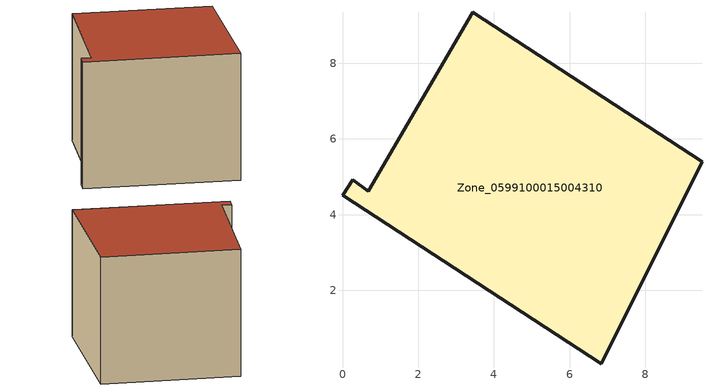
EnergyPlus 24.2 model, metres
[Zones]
Zone_0599100015004310
 floor ground (C_G): 3.44,9.35 9.5,5.39 6.84,0.06 0,4.51 0.27,4.92 0.68,4.61 z0.78
 wall outside (C_F): 0.68,4.61 0.27,4.92 0,4.51 6.84,0.06 9.5,5.39 3.44,9.35 0.68,4.61 z0.78:7.92
 roof outside (C_R): 9.5,5.39 3.44,9.35 0.68,4.61 0.27,4.92 0,4.51 6.84,0.06 z7.92
[BUILDING]
Pand.0599100015004310: North Axis=0; Terrain=City; Loads Convergence Tolerance Value=0.04; Temperature Convergence Tolerance Value=0.4; Solar Distribution=FullExterior; Maximum Number of Warmup Days=25; Minimum Number of Warmup Days=1
[Site:Location]
Rotterdam.The.Hague.AP_ZH_NLD Design_Conditions: Latitude=51.96; Longitude=4.45; Time Zone=1; Elevation=-4.5
[SITE:GROUNDTEMPERATURE:BUILDINGSURFACE]
18, 18, 18, 18, 18, 18, 18, 18, 18, 18, 18, 18
[MATERIAL] Thermal Absorptance=0.9; Solar Absorptance=0.7; Visible Absorptance=0.7
Name | Roughness | Thickness | Conductivity | Density | Specific Heat
G.TC.1965-1974 | MediumSmooth | 0.15 | 0.882353 | 540 | 1210
F.TC.1965-1974 | Rough | 0.3 | 0.697674 | 1920 | 840
R.TC.1965-1974 | MediumRough | 0.2 | 0.232558 | 1500 | 1000
[CONSTRUCTION]
C_G: G.TC.1965-1974
C_F: F.TC.1965-1974
C_R: R.TC.1965-1974
[ZONE]
Zone_0599100015004310: Type=1; Multiplier=1; Ceiling Height=Autocalculate; Volume=Autocalculate; Floor Area=autocalculate; Part of Total Floor Area=Yes
[ZONEINFILTRATION:DESIGNFLOWRATE]
Infil_Zone_0599100015004310: Zone or ZoneList or Space or SpaceList=Zone_0599100015004310; Schedule=AlwaysOn; Design Flow Rate Calculation Method=Flow/Area; Flow Rate per Floor Area=0.003; Constant Term Coefficient=1; Temperature Term Coefficient=0; Velocity Term Coefficient=0; Velocity Squared Term Coefficient=0
[HVACTEMPLATE:ZONE:IDEALLOADSAIRSYSTEM]
Zone_0599100015004310: Maximum Heating Supply Air Temperature=50; Minimum Cooling Supply Air Temperature=13; Maximum Heating Supply Air Humidity Ratio=0.0156; Minimum Cooling Supply Air Humidity Ratio=0.0077; Heating Limit=NoLimit; Cooling Limit=NoLimit; Dehumidification Control Type=ConstantSensibleHeatRatio; Cooling Sensible Heat Ratio=0.7; Dehumidification Setpoint=60; Humidification Control Type=None; Humidification Setpoint=30; Outdoor Air Method=None; Outdoor Air Flow Rate per Person=0.00944; Outdoor Air Flow Rate per Zone Floor Area=0; Outdoor Air Flow Rate per Zone=0; Demand Controlled Ventilation Type=None; Outdoor Air Economizer Type=NoEconomizer; Heat Recovery Type=None; Sensible Heat Recovery Effectiveness=0.7; Latent Heat Recovery Effectiveness=0.65
[ZONECONTROL:THERMOSTAT]
ThermostatControl_Zone_0599100015004310: Zone or ZoneList=Zone_0599100015004310; Control Type Schedule=DualSetpointControlType; Control 1=Thermostat_Zone_0599100015004310; Temperature Difference Between Cutout And Setpoint=0
[THERMOSTATSETPOINT:DUALSETPOINT]
Thermostat_Zone_0599100015004310: Heating Setpoint Temperature Schedule=HeatingSetpoint_Zone_0599100015004310; Cooling Setpoint Temperature Schedule=CoolingSetpoint_Zone_0599100015004310
[SCHEDULE:COMPACT]
HeatingSetpoint_Zone_0599100015004310: Through: 12/31, For: AllDays, Until: 24:00, 21
CoolingSetpoint_Zone_0599100015004310: Through: 12/31, For: AllDays, Until: 24:00, 24
DualSetpointControlType: Through: 12/31, For: AllDays, Until: 24:00, 4
AlwaysOn: Through: 12/31, For: AllDays, Until: 24:00, 1
